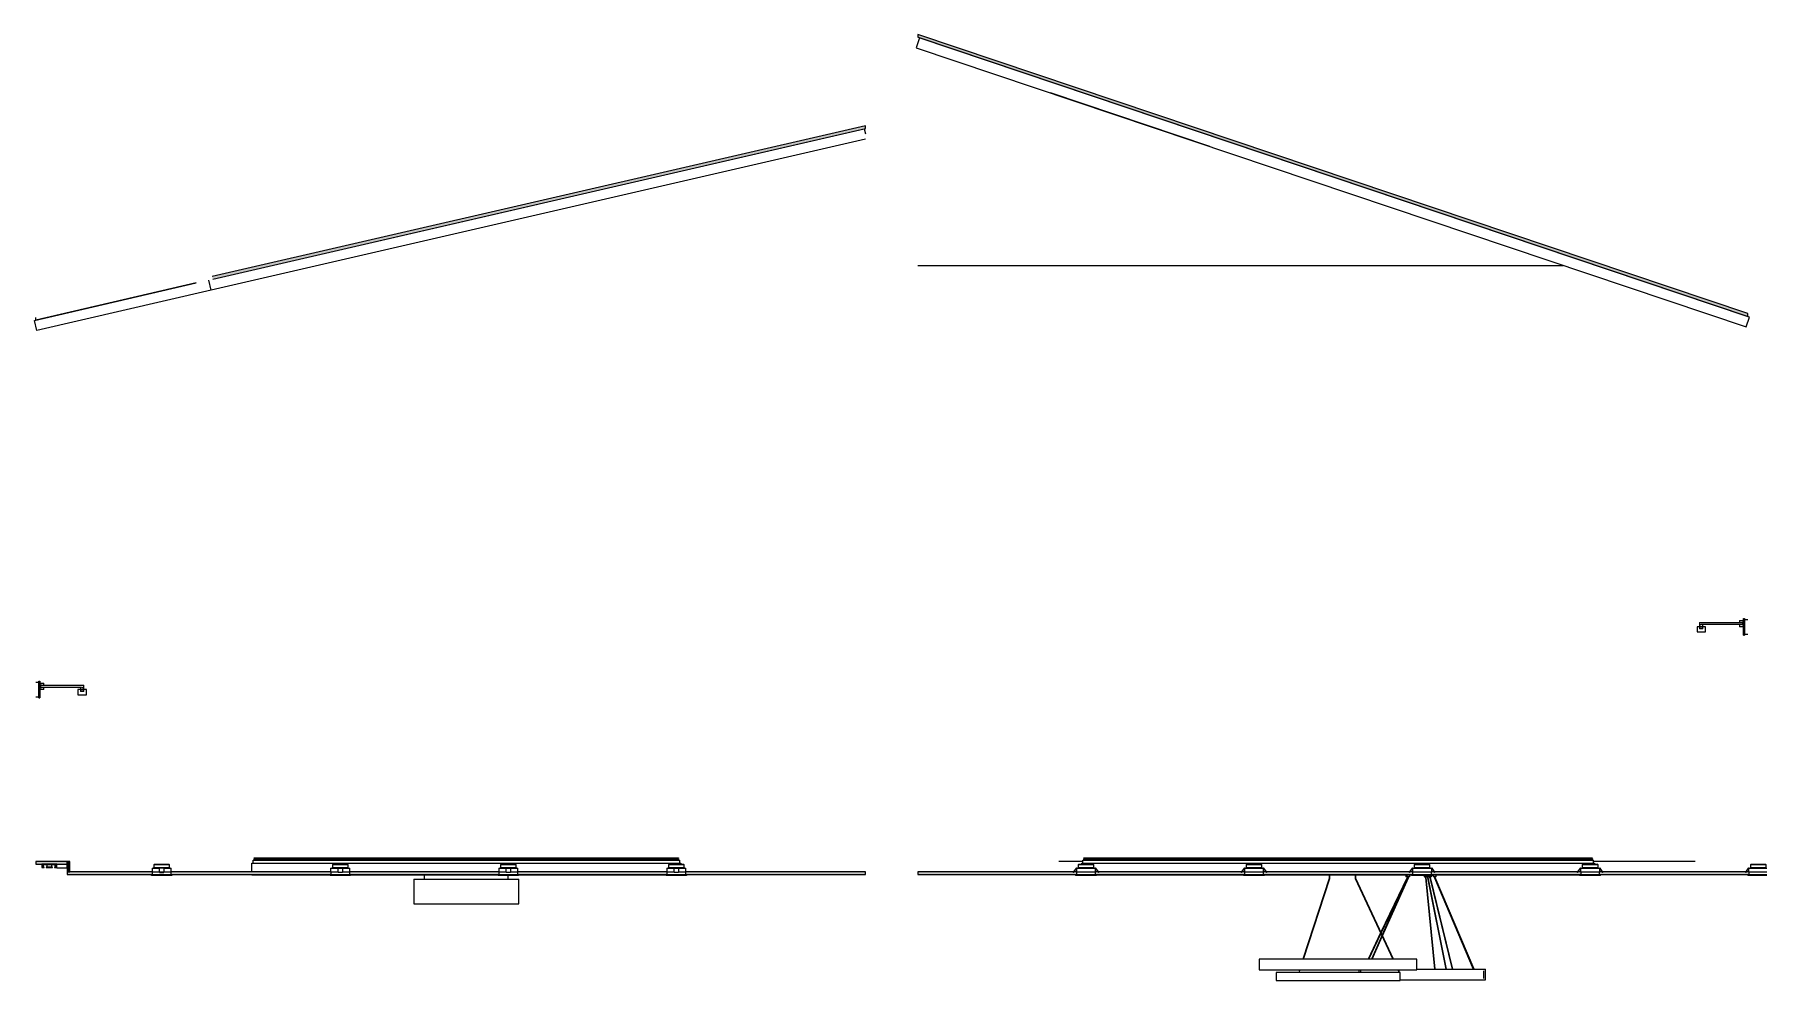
# Model space of a CAD drawing. Header units: centimetres. Extents: x -1760 to -339, y 9 to 672.
# Drawn here: x -1760 to -939, y 222 to 672 of the extents above; entities that cross this region are included whole.
import ezdxf

# ---------------------------------------------------------------- set-up
doc = ezdxf.new("R2010")
doc.units = ezdxf.units.CM
for name, color, linetype, lineweight in [('A-CLNG', 7, 'Continuous', 15), ('A-CLNG-PATT', 7, 'Continuous', 15), ('A-GENM', 7, 'Continuous', 9), ('A-GLAZ-CWMG', 7, 'Continuous', 9), ('A-WALL', 7, 'Continuous', 9), ('A-WALL-PATT', 7, 'Continuous', 9), ('E-LITE-EQPM', 7, 'Continuous', 9)]:
    doc.layers.add(name, color=color, linetype=linetype, lineweight=lineweight)

# ---------------------------------------------------------------- blocks, each defined once
blk = doc.blocks.new('Rectangular Mullion - TEC_LAMEL-1615011-1-1')
at = {"layer": 'A-GLAZ-CWMG', "color": 253, "lineweight": 5, "true_color": 0xaaaaaa}
for p, q in [((-1759.71, 535.87), (-1682.66, 553.66)), ((-1675.58, 550.16), (-1758.58, 531)), ((-1758.58, 531), (-1759.71, 535.87))]:
    blk.add_line(p, q, dxfattribs=at)
blk = doc.blocks.new('Rectangular Mullion - TEC_LAMEL-1648961-1-1')
at = {"layer": 'A-GLAZ-CWMG', "color": 253, "lineweight": 5, "true_color": 0xaaaaaa}
for p, q in [((-1674.86, 555.46), (-1364.71, 627.07)), ((-1364.71, 627.07), (-1364.14, 624.61)), ((-1364.14, 622.06), (-1675.58, 550.16)), ((-1675.58, 550.16), (-1676.71, 555.03))]:
    blk.add_line(p, q, dxfattribs=at)
blk = doc.blocks.new('Rectangular Mullion - TEC_LAMEL-1615315-1-1')
at = {"layer": 'A-GLAZ-CWMG', "color": 253, "lineweight": 5, "true_color": 0xaaaaaa}
for p, q in [((-1338.35, 670.38), (-1339.94, 665.64)), ((-1339.94, 665.64), (-944.94, 532.71)), ((-943.35, 537.45), (-1338.35, 670.38)), ((-944.94, 532.71), (-943.35, 537.45))]:
    blk.add_line(p, q, dxfattribs=at)
blk = doc.blocks.new('ClearAccent-RS060B-3D - 1xLED5-36-_830-1748872-1-1')
at = {"layer": 'E-LITE-EQPM', "lineweight": 5}
blk.add_line((-1263.72, 273.32), (-1263.64, 273.25), dxfattribs=at)
blk = doc.blocks.new('ClearAccent-RS060B-3D - 1xLED5-36-_830-V5-1-1')
at = {"layer": 'E-LITE-EQPM', "lineweight": 5}
blk.add_line((-1014.64, 273.25), (-1014.57, 273.32), dxfattribs=at)
blk = doc.blocks.new('ClearAccent-RS060B-3D - 1xLED5-36-_830-V6-1-1')
at = {"layer": 'E-LITE-EQPM', "lineweight": 5}
for p, q in [((-863.72, 273.32), (-863.64, 273.25)), ((-854.64, 273.25), (-854.57, 273.32))]:
    blk.add_line(p, q, dxfattribs=at)
blk = doc.blocks.new('ClearAccent-RS060B-3D - 1xLED5-36-_830-V7-1-1')
at = {"layer": 'E-LITE-EQPM', "lineweight": 5}
for p, q in [((-863.88, 275.11), (-865.26, 273.15)), ((-865.26, 273.15), (-865.09, 273.03)), ((-865.09, 273.03), (-863.72, 275)), ((-864.14, 272), (-864.14, 271.5)), ((-864.14, 272), (-854.14, 272)), ((-854.14, 271.5), (-864.14, 271.5)), ((-863.72, 275), (-863.88, 275.11)), ((-863.72, 275), (-863.72, 273.32)), ((-863.72, 275), (-854.57, 275)), ((-863.72, 273.32), (-863.64, 273.25)), ((-863.72, 273.32), (-854.57, 273.32)), ((-863.64, 273.25), (-863.64, 272)), ((-863.64, 273.25), (-854.64, 273.25)), ((-862.89, 275.24), (-863.14, 275)), ((-862.54, 277), (-862.89, 276.64)), ((-862.89, 276.64), (-862.89, 275.24)), ((-855.39, 276.64), (-862.89, 276.64)), ((-862.89, 275.24), (-855.39, 275.24)), ((-855.39, 275.24), (-862.89, 275.24)), ((-862.54, 277), (-855.75, 277)), ((-862.44, 275.24), (-862.44, 275)), ((-855.85, 275), (-855.85, 275.24)), ((-855.39, 276.64), (-855.75, 277)), ((-855.39, 275.24), (-855.39, 276.64)), ((-855.15, 275), (-855.39, 275.24)), ((-854.64, 273.25), (-854.57, 273.32)), ((-854.64, 272), (-854.64, 273.25)), ((-854.41, 275.11), (-854.57, 275)), ((-854.57, 275), (-853.2, 273.03)), ((-854.57, 273.32), (-854.57, 275)), ((-853.03, 273.15), (-854.41, 275.11)), ((-854.14, 271.5), (-854.14, 272)), ((-853.2, 273.03), (-853.03, 273.15))]:
    blk.add_line(p, q, dxfattribs=at)
blk = doc.blocks.new('ClearAccent-RS060B-3D - 1xLED5-36-_830-V8-1-1')
at = {"layer": 'E-LITE-EQPM', "lineweight": 5}
for p, q in [((-1183.88, 275.11), (-1185.26, 273.15)), ((-1185.26, 273.15), (-1185.09, 273.03)), ((-1185.09, 273.03), (-1183.72, 275)), ((-1184.14, 272), (-1184.14, 271.5)), ((-1184.14, 272), (-1174.14, 272)), ((-1174.14, 271.5), (-1184.14, 271.5)), ((-1183.72, 275), (-1183.88, 275.11)), ((-1183.72, 275), (-1183.72, 273.32)), ((-1183.72, 275), (-1174.57, 275)), ((-1183.72, 273.32), (-1183.64, 273.25)), ((-1183.72, 273.32), (-1174.57, 273.32)), ((-1183.64, 273.25), (-1183.64, 272)), ((-1183.64, 273.25), (-1176.89, 273.25)), ((-1182.89, 275.24), (-1183.14, 275)), ((-1182.54, 277), (-1182.89, 276.64)), ((-1182.89, 276.64), (-1182.89, 275.24)), ((-1175.39, 276.64), (-1182.89, 276.64)), ((-1182.89, 275.24), (-1175.39, 275.24)), ((-1175.39, 275.24), (-1182.89, 275.24)), ((-1182.54, 277), (-1175.75, 277)), ((-1182.44, 275.24), (-1182.44, 275)), ((-1176.83, 273.25), (-1174.64, 273.25)), ((-1175.85, 275), (-1175.85, 275.24)), ((-1175.39, 276.64), (-1175.75, 277)), ((-1175.39, 275.24), (-1175.39, 276.64)), ((-1175.15, 275), (-1175.39, 275.24)), ((-1174.64, 273.25), (-1174.57, 273.32)), ((-1174.64, 272), (-1174.64, 273.25)), ((-1174.41, 275.11), (-1174.57, 275)), ((-1174.57, 275), (-1173.2, 273.03)), ((-1174.57, 273.32), (-1174.57, 275)), ((-1173.03, 273.15), (-1174.41, 275.11)), ((-1174.14, 271.5), (-1174.14, 272)), ((-1173.2, 273.03), (-1173.03, 273.15))]:
    blk.add_line(p, q, dxfattribs=at)
blk = doc.blocks.new('ClearAccent-RS060B-3D - 1xLED5-36-_830-1748929-1-1')
at = {"layer": 'E-LITE-EQPM', "lineweight": 5}
for p, q in [((-1459.14, 272), (-1459.14, 271.5)), ((-1459.02, 272), (-1454.14, 272)), ((-1454.14, 271.5), (-1459.02, 271.5)), ((-1458.72, 275), (-1458.72, 273.32)), ((-1458.72, 275), (-1455.18, 275)), ((-1458.72, 273.32), (-1458.64, 273.25)), ((-1458.72, 273.32), (-1455.18, 273.32)), ((-1458.64, 273.25), (-1458.64, 272)), ((-1458.64, 273.25), (-1455.18, 273.25)), ((-1457.89, 275.24), (-1458.14, 275)), ((-1457.54, 277), (-1457.89, 276.64)), ((-1457.89, 276.64), (-1457.89, 275.24)), ((-1454.14, 276.64), (-1457.89, 276.64)), ((-1457.89, 275.24), (-1454.14, 275.24)), ((-1454.14, 275.24), (-1457.89, 275.24)), ((-1457.54, 277), (-1454.14, 277)), ((-1457.44, 275.24), (-1457.44, 275)), ((-1455.14, 273.15), (-1455.14, 275.11)), ((-1455.14, 275.11), (-1453.14, 275.11)), ((-1455.14, 273.03), (-1455.14, 273.15)), ((-1455.14, 273.15), (-1453.14, 273.15)), ((-1453.14, 273.03), (-1455.14, 273.03)), ((-1454.14, 277), (-1450.75, 277)), ((-1450.39, 276.64), (-1454.14, 276.64)), ((-1454.14, 275.24), (-1450.39, 275.24)), ((-1450.39, 275.24), (-1454.14, 275.24)), ((-1454.14, 272), (-1449.27, 272)), ((-1449.27, 271.5), (-1454.14, 271.5)), ((-1453.14, 275.11), (-1453.14, 273.15)), ((-1453.14, 273.15), (-1453.14, 273.03)), ((-1453.11, 275), (-1449.57, 275)), ((-1453.11, 273.32), (-1449.57, 273.32)), ((-1453.11, 273.25), (-1449.64, 273.25)), ((-1450.85, 275), (-1450.85, 275.24)), ((-1450.39, 276.64), (-1450.75, 277)), ((-1450.39, 275.24), (-1450.39, 276.64)), ((-1450.15, 275), (-1450.39, 275.24)), ((-1449.64, 273.25), (-1449.57, 273.32)), ((-1449.64, 272), (-1449.64, 273.25)), ((-1449.57, 273.32), (-1449.57, 275)), ((-1449.14, 271.5), (-1449.14, 272))]:
    blk.add_line(p, q, dxfattribs=at)
blk = doc.blocks.new('ClearAccent-RS060B-3D - 1xLED5-36-_830-V9-1-1')
at = {"layer": 'E-LITE-EQPM', "lineweight": 5}
for p, q in [((-1704.14, 272), (-1704.14, 271.5)), ((-1704.02, 271.5), (-1704.02, 271.5)), ((-1703.72, 273.32), (-1703.64, 273.25)), ((-1694.64, 273.25), (-1694.57, 273.32)), ((-1694.27, 271.5), (-1694.27, 271.5)), ((-1694.14, 271.5), (-1694.14, 272))]:
    blk.add_line(p, q, dxfattribs=at)
blk = doc.blocks.new('ClearAccent-RS060B-3D - 1xLED5-36-_830-V10-1-1')
at = {"layer": 'E-LITE-EQPM', "lineweight": 5}
for p, q in [((-1704.14, 272), (-1704.14, 271.5)), ((-1704.02, 272), (-1699.14, 272)), ((-1699.14, 271.5), (-1704.02, 271.5)), ((-1703.72, 275), (-1703.72, 273.32)), ((-1703.72, 275), (-1700.18, 275)), ((-1703.72, 273.32), (-1703.64, 273.25)), ((-1703.72, 273.32), (-1700.18, 273.32)), ((-1703.64, 273.25), (-1703.64, 272)), ((-1703.64, 273.25), (-1700.18, 273.25)), ((-1702.89, 275.24), (-1703.14, 275)), ((-1702.54, 277), (-1702.89, 276.64)), ((-1702.89, 276.64), (-1702.89, 275.24)), ((-1699.14, 276.64), (-1702.89, 276.64)), ((-1702.89, 275.24), (-1701.04, 275.24)), ((-1701.04, 275.24), (-1702.89, 275.24)), ((-1702.54, 277), (-1699.14, 277)), ((-1702.44, 275.24), (-1702.44, 275)), ((-1701.02, 275.24), (-1699.14, 275.24)), ((-1699.14, 275.24), (-1701.02, 275.24)), ((-1700.14, 273.15), (-1700.14, 275.11)), ((-1698.14, 275.11), (-1700.14, 275.11)), ((-1700.14, 273.03), (-1700.14, 273.15)), ((-1698.14, 273.15), (-1700.14, 273.15)), ((-1700.14, 273.03), (-1698.14, 273.03)), ((-1699.14, 277), (-1695.75, 277)), ((-1695.39, 276.64), (-1699.14, 276.64)), ((-1699.14, 275.24), (-1695.39, 275.24)), ((-1695.39, 275.24), (-1699.14, 275.24)), ((-1699.14, 272), (-1694.27, 272)), ((-1694.27, 271.5), (-1699.14, 271.5)), ((-1698.14, 275.11), (-1698.14, 273.15)), ((-1698.14, 273.15), (-1698.14, 273.03)), ((-1698.11, 275), (-1694.57, 275)), ((-1698.06, 273.32), (-1694.57, 273.32)), ((-1698.06, 273.25), (-1694.64, 273.25)), ((-1695.85, 275), (-1695.85, 275.24)), ((-1695.39, 276.64), (-1695.75, 277)), ((-1695.39, 275.24), (-1695.39, 276.64)), ((-1695.15, 275), (-1695.39, 275.24)), ((-1694.64, 273.25), (-1694.57, 273.32)), ((-1694.64, 272), (-1694.64, 273.25)), ((-1694.57, 273.32), (-1694.57, 275)), ((-1694.14, 271.5), (-1694.14, 272))]:
    blk.add_line(p, q, dxfattribs=at)
blk = doc.blocks.new('ClearAccent-RS060B-3D - 1xLED5-36-_830-V11-1-1')
at = {"layer": 'E-LITE-EQPM', "lineweight": 5}
for p, q in [((-1459.14, 271.83), (-1459.14, 271.5)), ((-1459.02, 271.5), (-1459.02, 271.5)), ((-1449.64, 273.25), (-1449.57, 273.32)), ((-1449.27, 271.5), (-1449.27, 271.5)), ((-1449.14, 271.5), (-1449.14, 272))]:
    blk.add_line(p, q, dxfattribs=at)
blk = doc.blocks.new('ClearAccent-RS060B-3D - 1xLED5-36-_830-V12-1-1')
at = {"layer": 'E-LITE-EQPM', "lineweight": 5}
for p, q in [((-1529.27, 271.5), (-1529.27, 271.5)), ((-1529.14, 271.5), (-1529.14, 271.83))]:
    blk.add_line(p, q, dxfattribs=at)
blk = doc.blocks.new('ClearAccent-RS060B-3D - 1xLED5-36-_830-V13-1-1')
at = {"layer": 'E-LITE-EQPM', "lineweight": 5}
for p, q in [((-1619.14, 271.83), (-1619.14, 271.5)), ((-1619.02, 271.5), (-1619.02, 271.5)), ((-1609.27, 271.5), (-1609.27, 271.5)), ((-1609.14, 271.5), (-1609.14, 271.83))]:
    blk.add_line(p, q, dxfattribs=at)
blk = doc.blocks.new('LED STRIP PHOTO_0010 - LED-1642415-1-1')
at = {"layer": 'E-LITE-EQPM', "lineweight": 5}
for p, q in [((-1749.14, 277), (-1744.14, 277)), ((-1749.14, 275), (-1749.14, 277)), ((-1744.14, 275), (-1749.14, 275)), ((-1744.14, 275), (-1744.14, 277))]:
    blk.add_line(p, q, dxfattribs=at)
blk = doc.blocks.new('LIGHT PROFILE1 - SM530C L1130 1 xLED15S_830 OC 2-1674046-1-1')
at = {"layer": 'E-LITE-EQPM', "lineweight": 5}
blk.add_line((-1200.15, 618.6), (-1275.97, 644.11), dxfattribs=at)
blk = doc.blocks.new('Nachttisch-Leuchte Gelenkarm - 470lm _ 3200K _ 220x420-1642099-1-1')
at = {"layer": 'E-LITE-EQPM', "color": 8, "lineweight": 5, "true_color": 0x7d7d7d}
for p, q in [((-946.14, 388.4), (-946.21, 388.4)), ((-946.21, 387.9), (-946.21, 387.9)), ((-946.21, 387.9), (-946.21, 387.9)), ((-946.21, 387.4), (-946.14, 387.4))]:
    blk.add_line(p, q, dxfattribs=at)
blk = doc.blocks.new('Nachttisch-Leuchte Gelenkarm - 470lm _ 3200K _ 220x420-1674104-1-1')
at = {"layer": 'E-LITE-EQPM', "lineweight": 5}
for p, q in [((-946.14, 386), (-946.14, 394)), ((-946.14, 394), (-945.64, 394)), ((-945.64, 394), (-945.64, 386)), ((-967.07, 390), (-968.27, 390)), ((-968.27, 390), (-968.27, 387.5)), ((-968.27, 387.5), (-964.27, 387.5)), ((-967.07, 392), (-967.07, 391)), ((-967.07, 392), (-965.73, 392)), ((-967.07, 391), (-967.07, 390)), ((-967.05, 391), (-967.07, 391)), ((-966.27, 390), (-967.07, 390)), ((-967.07, 390), (-967.07, 389)), ((-967.07, 390), (-965.47, 390)), ((-965.47, 389), (-967.07, 389)), ((-966.98, 391), (-967.04, 391)), ((-966.83, 391), (-966.77, 391)), ((-966.7, 391), (-966.77, 391)), ((-966.67, 391), (-966.52, 391)), ((-966.47, 391), (-966.31, 391)), ((-966.1, 391), (-966.27, 391)), ((-965.47, 390), (-966.27, 390)), ((-965.91, 391), (-966.06, 391)), ((-965.87, 391), (-965.8, 391)), ((-965.73, 391), (-965.8, 391)), ((-965.73, 392), (-946.96, 392)), ((-946.96, 391), (-965.7, 391)), ((-965.47, 390), (-965.47, 391)), ((-964.27, 390), (-965.47, 390)), ((-965.47, 389), (-965.47, 390)), ((-964.27, 387.5), (-964.27, 390)), ((-948.07, 393), (-948.07, 392)), ((-948.07, 393), (-947.27, 393)), ((-948.07, 391), (-948.07, 390)), ((-947.27, 390), (-948.07, 390)), ((-947.27, 393), (-946.27, 393)), ((-946.27, 390), (-947.27, 390)), ((-946.27, 392), (-946.96, 392)), ((-946.96, 391), (-946.27, 391)), ((-946.47, 391), (-946.47, 392)), ((-946.27, 393), (-946.27, 392)), ((-946.27, 391), (-946.27, 390)), ((-946.14, 388.4), (-946.21, 388.4)), ((-946.21, 387.9), (-946.21, 387.9)), ((-946.21, 387.9), (-946.21, 387.9)), ((-946.21, 387.4), (-946.14, 387.4)), ((-946.14, 386), (-945.64, 386)), ((-945.64, 393.5), (-944.14, 393.5)), ((-945.64, 386.5), (-944.14, 386.5))]:
    blk.add_line(p, q, dxfattribs=at)
blk = doc.blocks.new('Nachttisch-Leuchte Gelenkarm - 470lm _ 3200K _ 220x420-V14-1-1')
at = {"layer": 'E-LITE-EQPM', "lineweight": 5}
for p, q in [((-1757.08, 358.54), (-1757.14, 358.54)), ((-1757.14, 357.54), (-1757.08, 357.54)), ((-1757.08, 358.04), (-1757.08, 358.04)), ((-1757.08, 358.04), (-1757.08, 358.04))]:
    blk.add_line(p, q, dxfattribs=at)
blk = doc.blocks.new('Nachttisch-Leuchte Gelenkarm - 470lm _ 3200K _ 220x420-V15-1-1')
at = {"layer": 'E-LITE-EQPM', "lineweight": 5}
for p, q in [((-1759.14, 363.64), (-1757.64, 363.64)), ((-1757.64, 356.14), (-1757.64, 364.14)), ((-1757.64, 364.14), (-1757.14, 364.14)), ((-1757.14, 364.14), (-1757.14, 356.14)), ((-1757.02, 363.14), (-1756.02, 363.14)), ((-1757.02, 362.14), (-1757.02, 363.14)), ((-1756.33, 362.14), (-1757.02, 362.14)), ((-1757.02, 361.14), (-1756.33, 361.14)), ((-1757.02, 360.14), (-1757.02, 361.14)), ((-1756.82, 362.14), (-1756.82, 361.14)), ((-1756.33, 362.14), (-1737.55, 362.14)), ((-1737.59, 361.14), (-1756.33, 361.14)), ((-1756.02, 363.14), (-1755.22, 363.14)), ((-1755.22, 362.14), (-1755.22, 363.14)), ((-1755.22, 360.14), (-1755.22, 361.14)), ((-1737.82, 361.14), (-1737.82, 360.14)), ((-1737.55, 362.14), (-1736.22, 362.14)), ((-1737.49, 361.14), (-1737.55, 361.14)), ((-1737.49, 361.14), (-1737.42, 361.14)), ((-1737.23, 361.14), (-1737.38, 361.14)), ((-1737.02, 361.14), (-1737.18, 361.14)), ((-1736.98, 361.14), (-1736.81, 361.14)), ((-1736.77, 361.14), (-1736.62, 361.14)), ((-1736.52, 361.14), (-1736.58, 361.14)), ((-1736.52, 361.14), (-1736.45, 361.14)), ((-1736.42, 361.14), (-1736.33, 361.14)), ((-1736.3, 361.14), (-1736.25, 361.14)), ((-1736.22, 361.14), (-1736.24, 361.14)), ((-1736.23, 361.14), (-1736.22, 361.14)), ((-1736.22, 361.14), (-1736.22, 362.14)), ((-1736.22, 360.14), (-1736.22, 361.14)), ((-1759.14, 356.64), (-1757.64, 356.64)), ((-1757.64, 356.14), (-1757.14, 356.14)), ((-1757.08, 358.54), (-1757.14, 358.54)), ((-1757.14, 357.54), (-1757.08, 357.54)), ((-1757.08, 358.04), (-1757.08, 358.04)), ((-1757.08, 358.04), (-1757.08, 358.04)), ((-1756.02, 360.14), (-1757.02, 360.14)), ((-1755.22, 360.14), (-1756.02, 360.14)), ((-1739.02, 360.14), (-1739.02, 357.64)), ((-1737.82, 360.14), (-1739.02, 360.14)), ((-1739.02, 357.64), (-1735.02, 357.64)), ((-1737.02, 360.14), (-1737.82, 360.14)), ((-1737.82, 360.14), (-1737.82, 359.14)), ((-1737.82, 360.14), (-1736.22, 360.14)), ((-1736.22, 359.14), (-1737.82, 359.14)), ((-1736.22, 360.14), (-1737.02, 360.14)), ((-1735.02, 360.14), (-1736.22, 360.14)), ((-1736.22, 359.14), (-1736.22, 360.14)), ((-1735.02, 357.64), (-1735.02, 360.14))]:
    blk.add_line(p, q, dxfattribs=at)
blk = doc.blocks.new('TRACK LIGHT MAYTONI SYS - 200x276-1638274-1-1')
at = {"layer": 'A-GENM', "lineweight": 5}
for p, q in [((-1655.19, 279.56), (-1453.09, 279.56)), ((-1655.19, 278.88), (-1655.19, 279.56)), ((-1655.1, 279.92), (-1453.18, 279.92)), ((-1655.1, 279.79), (-1655.1, 279.92)), ((-1655.1, 279.79), (-1453.18, 279.79)), ((-1654.73, 279.56), (-1654.73, 279.79)), ((-1453.56, 279.79), (-1453.56, 279.56)), ((-1453.18, 279.92), (-1453.18, 279.79)), ((-1453.09, 279.56), (-1453.09, 278.88)), ((-1658.64, 273.44), (-1618.72, 273.44)), ((-1658.64, 273.25), (-1658.64, 273.44)), ((-1656.2, 277.38), (-1452.09, 277.38)), ((-1656.2, 273.44), (-1656.2, 277.38)), ((-1656.2, 271.83), (-1656.2, 272)), ((-1656.2, 271.83), (-1619.02, 271.83)), ((-1655.6, 278.88), (-1452.69, 278.88)), ((-1655.6, 277.38), (-1655.6, 278.88)), ((-1609.57, 273.44), (-1538.72, 273.44)), ((-1609.27, 271.83), (-1539.02, 271.83)), ((-1529.57, 273.44), (-1458.72, 273.44)), ((-1529.27, 271.83), (-1459.02, 271.83)), ((-1452.69, 278.88), (-1452.69, 277.38)), ((-1452.09, 277.38), (-1452.09, 277)), ((-1449.64, 273.32), (-1449.64, 273.25))]:
    blk.add_line(p, q, dxfattribs=at)
blk = doc.blocks.new('CURTAIN RAIL - CURTAIN RAIL-1696591-1-1')
at = {"layer": 'A-GENM', "lineweight": 5}
for p, q in [((-1749.14, 277), (-1756.14, 277)), ((-1756.14, 277), (-1756.14, 275.3)), ((-1756.14, 275.3), (-1755.04, 275.3)), ((-1755.94, 276.8), (-1755.54, 276.8)), ((-1755.94, 275.5), (-1755.94, 276.8)), ((-1755.54, 275.5), (-1755.94, 275.5)), ((-1755.54, 276.8), (-1755.54, 275.5)), ((-1755.34, 275.5), (-1755.34, 276.8)), ((-1755.34, 276.8), (-1753.84, 276.8)), ((-1755.04, 275.5), (-1755.34, 275.5)), ((-1755.04, 275.3), (-1755.04, 275.5)), ((-1753.84, 275.5), (-1754.14, 275.5)), ((-1754.14, 275.5), (-1754.14, 275.3)), ((-1754.14, 275.3), (-1751.14, 275.3)), ((-1753.84, 276.8), (-1753.84, 275.5)), ((-1753.64, 275.5), (-1753.64, 276.8)), ((-1753.64, 276.8), (-1751.64, 276.8)), ((-1751.64, 275.5), (-1753.64, 275.5)), ((-1751.64, 276.8), (-1751.64, 275.5)), ((-1751.44, 275.5), (-1751.44, 276.8)), ((-1751.44, 276.8), (-1749.94, 276.8)), ((-1751.14, 275.5), (-1751.44, 275.5)), ((-1751.14, 275.3), (-1751.14, 275.5)), ((-1749.94, 275.5), (-1750.24, 275.5)), ((-1750.24, 275.5), (-1750.24, 275.3)), ((-1750.24, 275.3), (-1749.14, 275.3)), ((-1749.94, 276.8), (-1749.94, 275.5)), ((-1749.74, 276.8), (-1749.34, 276.8)), ((-1749.74, 275.5), (-1749.74, 276.8)), ((-1749.34, 275.5), (-1749.74, 275.5)), ((-1749.34, 276.8), (-1749.34, 275.5))]:
    blk.add_line(p, q, dxfattribs=at)
blk = doc.blocks.new('Deckenleuchte rund mit Ring Aufbau - 50-1639389-1-1')
at = {"layer": 'E-LITE-EQPM', "lineweight": 5}
for p, q in [((-1574.14, 271.83), (-1574.14, 269.81)), ((-1534.14, 269.81), (-1534.14, 271.5)), ((-1579.14, 269.81), (-1579.14, 258.03)), ((-1579.14, 269.81), (-1529.14, 269.81)), ((-1529.14, 258.03), (-1529.14, 269.81)), ((-1579.14, 258.03), (-1529.14, 258.03))]:
    blk.add_line(p, q, dxfattribs=at)
blk = doc.blocks.new('ВИСЯЩА ЛАМПА ДВОЕН КРЪГ - ВИСЯЩА ЛАМПА ДВОЕН КРЪГ-1620252-1-1')
at = {"layer": 'E-LITE-EQPM', "lineweight": 5}
for p, q in [((-1143.43, 271.73), (-1143.43, 270.2)), ((-1143.11, 270.15), (-1143.11, 271.73)), ((-1131.07, 271.73), (-1131.07, 270.14)), ((-1130.76, 270.21), (-1130.76, 271.73)), ((-1110.42, 226.07), (-1110.42, 225.4)), ((-1110.1, 225.4), (-1110.1, 226.15))]:
    blk.add_line(p, q, dxfattribs=at)
for start_param, end_param in [(0, 0.079309), (3.141593, 3.220902)]:
    blk.add_ellipse((-1157.58, 226.11), major_axis=(-0.151, 0.049), ratio=0.471676, start_param=start_param, end_param=end_param, dxfattribs=at)
for points in [[(-1143.43, 270.2), (-1143.43, 270.2), (-1143.42, 270.19), (-1143.41, 270.18), (-1143.38, 270.16), (-1143.35, 270.15), (-1143.31, 270.14), (-1143.27, 270.14), (-1143.23, 270.13), (-1143.2, 270.13), (-1143.19, 270.13)], [(-1143.11, 270.15), (-1143.11, 270.15), (-1143.11, 270.14), (-1143.13, 270.14), (-1143.16, 270.13), (-1143.18, 270.13), (-1143.19, 270.13)]]:
    blk.add_open_spline(points, degree=3, dxfattribs=at)
blk = doc.blocks.new('ВИСЯЩА ЛАМПА ДВОЕН КРЪГ - ВИСЯЩА ЛАМПА ДВОЕН КРЪГ-V16-1-1')
at = {"layer": 'E-LITE-EQPM', "lineweight": 5}
for p, q in [((-1151.86, 271.83), (-1151.86, 271.73)), ((-1126.43, 271.73), (-1151.86, 271.73)), ((-1143.43, 271.73), (-1143.43, 270.2)), ((-1143.11, 270.15), (-1143.11, 271.73)), ((-1143.11, 270.15), (-1143.11, 271.73)), ((-1131.07, 271.73), (-1131.07, 270.14)), ((-1130.76, 270.21), (-1130.76, 271.73)), ((-1126.43, 271.73), (-1126.43, 271.83)), ((-1143.43, 270.2), (-1155.92, 231.73)), ((-1155.59, 231.73), (-1143.11, 270.15)), ((-1131.07, 270.14), (-1113.07, 231.73)), ((-1112.72, 231.73), (-1130.76, 270.21)), ((-1176.64, 231.73), (-1176.64, 226.67)), ((-1101.64, 231.73), (-1176.64, 231.73)), ((-1101.64, 226.67), (-1101.64, 231.73)), ((-1176.64, 226.67), (-1101.64, 226.67)), ((-1168.69, 225.4), (-1168.69, 221.57)), ((-1109.6, 225.4), (-1168.69, 225.4)), ((-1168.64, 221.92), (-1168.64, 221.57)), ((-1157.56, 226.67), (-1157.73, 226.16)), ((-1157.43, 226.06), (-1157.23, 226.67)), ((-1110.7, 226.67), (-1110.42, 226.07)), ((-1110.42, 226.07), (-1110.42, 225.4)), ((-1110.1, 226.15), (-1110.34, 226.66)), ((-1110.1, 225.4), (-1110.1, 226.15)), ((-1109.64, 221.57), (-1109.64, 221.92)), ((-1109.6, 221.57), (-1109.6, 225.4)), ((-1168.69, 221.57), (-1109.6, 221.57))]:
    blk.add_line(p, q, dxfattribs=at)
for start_param, end_param in [(5.315297, 8.456889), (0.079309, 1.126506), (2.173704, 5.315297), (2.435503, 3.220902)]:
    blk.add_ellipse((-1157.58, 226.11), major_axis=(-0.151, 0.049), ratio=0.471676, start_param=start_param, end_param=end_param, dxfattribs=at)
for points, knots in [([(-1143.35, 270.22), (-1143.37, 270.22), (-1143.4, 270.22), (-1143.42, 270.21), (-1143.43, 270.2), (-1143.43, 270.2)], [0, 0, 0, 0, 0.1666667, 0.25, 0.3333333, 0.3333333, 0.3333333, 0.3333333]), ([(-1130.91, 270.18), (-1130.93, 270.17), (-1130.96, 270.17), (-1130.99, 270.16), (-1131.03, 270.15), (-1131.06, 270.14), (-1131.07, 270.14), (-1131.07, 270.14)], [0, 0, 0, 0, 0.0833333, 0.1666667, 0.25, 0.3333333, 0.5, 0.5, 0.5, 0.5]), ([(-1130.76, 270.21), (-1130.76, 270.21), (-1130.77, 270.21), (-1130.82, 270.2), (-1130.87, 270.19), (-1130.9, 270.18), (-1130.91, 270.18)], [0.5, 0.5, 0.5, 0.5, 0.6666667, 0.8333333, 0.9166667, 1, 1, 1, 1]), ([(-1110.26, 226.11), (-1110.28, 226.11), (-1110.31, 226.1), (-1110.34, 226.09), (-1110.38, 226.08), (-1110.41, 226.08), (-1110.42, 226.07), (-1110.42, 226.07)], [0, 0, 0, 0, 0.0833333, 0.1666667, 0.25, 0.3333333, 0.5, 0.5, 0.5, 0.5]), ([(-1110.1, 226.15), (-1110.1, 226.15), (-1110.12, 226.14), (-1110.17, 226.13), (-1110.22, 226.12), (-1110.25, 226.11), (-1110.26, 226.11)], [0.5, 0.5, 0.5, 0.5, 0.6666667, 0.8333333, 0.9166667, 1, 1, 1, 1])]:
    blk.add_open_spline(points, degree=3, knots=knots, dxfattribs=at)
for points in [[(-1143.11, 270.15), (-1143.11, 270.16), (-1143.11, 270.16), (-1143.13, 270.18), (-1143.16, 270.19), (-1143.19, 270.2), (-1143.23, 270.21), (-1143.27, 270.22), (-1143.31, 270.22), (-1143.34, 270.22), (-1143.35, 270.22)], [(-1143.11, 270.15), (-1143.11, 270.15), (-1143.11, 270.15), (-1143.12, 270.14)]]:
    blk.add_open_spline(points, degree=3, dxfattribs=at)
blk = doc.blocks.new('ВИСЯЩ КРЪГ ЕДИНИЧЕН - ВИСЯЩ КРЪГ ЕДИНИЧЕН-1618492-1-1')
at = {"layer": 'E-LITE-EQPM', "lineweight": 5}
for p, q in [((-1106.46, 271.83), (-1106.46, 270.91)), ((-1105.03, 270.91), (-1106.46, 270.91)), ((-1105.97, 270.91), (-1105.97, 270.58)), ((-1105.65, 270.52), (-1105.65, 270.91)), ((-1105.03, 270.91), (-1105.03, 271.83)), ((-1098.12, 271.5), (-1098.12, 270.91)), ((-1096.69, 270.91), (-1098.12, 270.91)), ((-1097.59, 270.91), (-1097.59, 270.54)), ((-1097.28, 270.56), (-1097.28, 270.91)), ((-1096.69, 270.91), (-1096.69, 271.5)), ((-1093.8, 271.83), (-1093.8, 270.91)), ((-1092.37, 270.91), (-1093.8, 270.91)), ((-1093.17, 270.91), (-1093.17, 270.52)), ((-1092.85, 270.58), (-1092.85, 270.91)), ((-1092.37, 270.91), (-1092.37, 271.83)), ((-1105.97, 270.58), (-1118.14, 243.27)), ((-1117.96, 242.89), (-1105.65, 270.52)), ((-1097.59, 270.54), (-1093.17, 226.93)), ((-1092.85, 226.93), (-1097.28, 270.56)), ((-1093.17, 270.52), (-1074.76, 226.93)), ((-1074.42, 226.93), (-1092.85, 270.58)), ((-1118.3, 242.91), (-1123.28, 231.73)), ((-1122.93, 231.73), (-1118.12, 242.53)), ((-1129.25, 226.67), (-1129.25, 225.4)), ((-1128.52, 226.26), (-1128.52, 225.4)), ((-1109.63, 221.85), (-1069.04, 221.85)), ((-1101.66, 226.93), (-1069.04, 226.93)), ((-1069.77, 222.52), (-1069.77, 226.26)), ((-1069.04, 221.85), (-1069.04, 226.93))]:
    blk.add_line(p, q, dxfattribs=at)
for points in [[(-1105.96, 270.59), (-1105.97, 270.59), (-1105.97, 270.58), (-1105.97, 270.58)], [(-1105.65, 270.51), (-1105.65, 270.52), (-1105.65, 270.52), (-1105.66, 270.52), (-1105.68, 270.53), (-1105.71, 270.54), (-1105.75, 270.55), (-1105.79, 270.56), (-1105.83, 270.57), (-1105.87, 270.58), (-1105.91, 270.58), (-1105.94, 270.59), (-1105.95, 270.59), (-1105.96, 270.59)], [(-1097.59, 270.54), (-1097.59, 270.54), (-1097.59, 270.55), (-1097.59, 270.55)], [(-1097.28, 270.56), (-1097.28, 270.56), (-1097.28, 270.55), (-1097.29, 270.54), (-1097.32, 270.53), (-1097.35, 270.52), (-1097.39, 270.52), (-1097.43, 270.51), (-1097.45, 270.51), (-1097.47, 270.51)], [(-1093.17, 270.52), (-1093.17, 270.52), (-1093.17, 270.51), (-1093.16, 270.51), (-1093.15, 270.51)], [(-1092.85, 270.58), (-1092.85, 270.58), (-1092.86, 270.59), (-1092.87, 270.59), (-1092.88, 270.59)], [(-1092.86, 270.59), (-1092.86, 270.59), (-1092.87, 270.59), (-1092.88, 270.59)]]:
    blk.add_open_spline(points, degree=3, dxfattribs=at)
for points, knots in [([(-1097.47, 270.51), (-1097.5, 270.51), (-1097.53, 270.52), (-1097.57, 270.52), (-1097.59, 270.53), (-1097.59, 270.54), (-1097.59, 270.54)], [0, 0, 0, 0, 0.1666667, 0.25, 0.3333333, 0.4166667, 0.4166667, 0.4166667, 0.4166667]), ([(-1092.88, 270.59), (-1092.89, 270.59), (-1092.92, 270.58), (-1092.97, 270.58), (-1093.01, 270.57), (-1093.05, 270.56), (-1093.09, 270.55), (-1093.13, 270.54), (-1093.15, 270.53), (-1093.16, 270.53), (-1093.17, 270.52)], [0, 0, 0, 0, 0.1666667, 0.25, 0.3333333, 0.4166667, 0.5, 0.5833333, 0.6666667, 0.75, 0.75, 0.75, 0.75])]:
    blk.add_open_spline(points, degree=3, knots=knots, dxfattribs=at)
blk = doc.blocks.new('ВИСЯЩ КРЪГ ЕДИНИЧЕН - ВИСЯЩ КРЪГ ЕДИНИЧЕН-V17-1-1')
at = {"layer": 'E-LITE-EQPM', "lineweight": 5}
for p, q in [((-1106.85, 271.83), (-1106.85, 270.91)), ((-1106.49, 270.91), (-1106.85, 270.91)), ((-1106.3, 270.91), (-1106.3, 270.59)), ((-1105.99, 270.55), (-1105.99, 270.91)), ((-1096.51, 270.91), (-1096.69, 270.91)), ((-1096.57, 270.91), (-1096.57, 270.53)), ((-1095.8, 270.91), (-1096.51, 270.91)), ((-1096.25, 270.56), (-1096.25, 270.91)), ((-1095.8, 270.91), (-1095.8, 271.5)), ((-1095.4, 270.91), (-1095.76, 270.91)), ((-1095.51, 270.91), (-1095.51, 270.53)), ((-1094.69, 270.91), (-1095.4, 270.91)), ((-1095.2, 270.57), (-1095.2, 270.91)), ((-1094.69, 270.91), (-1094.69, 271.5)), ((-1106.3, 270.59), (-1118.74, 244.52)), ((-1118.56, 244.15), (-1106.2, 270.06)), ((-1096.57, 270.53), (-1087.92, 226.93)), ((-1087.6, 226.93), (-1096.25, 270.57)), ((-1095.51, 270.53), (-1084.88, 226.93)), ((-1084.56, 226.93), (-1095.2, 270.57)), ((-1118.89, 244.2), (-1124.84, 231.73)), ((-1124.49, 231.73), (-1118.72, 243.83))]:
    blk.add_line(p, q, dxfattribs=at)
for points in [[(-1106.3, 270.59), (-1106.3, 270.59), (-1106.3, 270.59), (-1106.3, 270.59)], [(-1106, 270.51), (-1106.01, 270.52), (-1106.03, 270.52), (-1106.06, 270.52), (-1106.09, 270.53), (-1106.14, 270.54), (-1106.18, 270.55), (-1106.22, 270.56), (-1106.25, 270.57), (-1106.28, 270.58), (-1106.29, 270.58), (-1106.3, 270.58)], [(-1095.51, 270.53), (-1095.51, 270.53), (-1095.51, 270.54), (-1095.49, 270.55), (-1095.47, 270.56), (-1095.44, 270.57), (-1095.4, 270.58), (-1095.36, 270.58), (-1095.31, 270.59), (-1095.29, 270.59), (-1095.28, 270.59)], [(-1095.2, 270.57), (-1095.2, 270.57), (-1095.2, 270.56), (-1095.22, 270.55), (-1095.24, 270.54), (-1095.28, 270.53), (-1095.31, 270.52), (-1095.36, 270.52), (-1095.4, 270.51), (-1095.42, 270.51), (-1095.44, 270.51)], [(-1095.2, 270.56), (-1095.21, 270.56), (-1095.22, 270.55), (-1095.24, 270.54), (-1095.28, 270.53), (-1095.31, 270.52), (-1095.36, 270.52), (-1095.4, 270.51), (-1095.42, 270.51), (-1095.44, 270.51)]]:
    blk.add_open_spline(points, degree=3, dxfattribs=at)
for points, knots in [([(-1096.35, 270.59), (-1096.37, 270.59), (-1096.41, 270.58), (-1096.47, 270.58), (-1096.5, 270.57), (-1096.53, 270.56), (-1096.56, 270.55), (-1096.57, 270.54), (-1096.57, 270.53), (-1096.57, 270.53)], [0, 0, 0, 0, 0.1666667, 0.25, 0.3333333, 0.4166667, 0.5, 0.5833333, 0.6666667, 0.6666667, 0.6666667, 0.6666667]), ([(-1096.25, 270.56), (-1096.25, 270.57), (-1096.25, 270.57), (-1096.26, 270.58), (-1096.28, 270.58), (-1096.31, 270.59), (-1096.33, 270.59), (-1096.35, 270.59)], [0.6333333, 0.6333333, 0.6333333, 0.6333333, 0.6666667, 0.75, 0.8333333, 0.9166667, 1, 1, 1, 1]), ([(-1095.44, 270.51), (-1095.46, 270.51), (-1095.49, 270.52), (-1095.51, 270.52), (-1095.51, 270.52)], [0, 0, 0, 0, 0.1666667, 0.25, 0.25, 0.25, 0.25])]:
    blk.add_open_spline(points, degree=3, knots=knots, dxfattribs=at)

msp = doc.modelspace()

# ---------------------------------------------------------------- hatches: boundary and pattern name
at = {"layer": 'A-CLNG-PATT', "true_color": 0xffff80}
for points in [[(-944.14, 537.73), (-944.14, 539.05), (-1339.14, 671.97), (-1339.14, 670.65), (-953.87, 541)], [(-1674.86, 555.46), (-1364.14, 627.2), (-1364.14, 628.49), (-1675.14, 556.68)], [(-1749.14, 277), (-1744.14, 277), (-1744.14, 278.25), (-1759.14, 278.25), (-1759.14, 277), (-1751.89, 277)]]:
    msp.add_hatch(color=51, dxfattribs=at).paths.add_polyline_path(points)
h = msp.add_hatch(color=51, dxfattribs=at)
h.paths.add_polyline_path([(-1548.47, 272), (-1538.64, 272), (-1538.64, 273.25), (-1609.64, 273.25), (-1609.64, 272), (-1552.38, 272)])
h.paths.add_polyline_path([(-1364.14, 272), (-1364.14, 273.25), (-1449.64, 273.25), (-1449.64, 272), (-1392, 272)])
h.paths.add_polyline_path([(-1736.24, 272), (-1703.64, 272), (-1703.64, 273.25), (-1744.14, 273.25), (-1744.14, 272)])
h.paths.add_polyline_path([(-1694.64, 272), (-1618.64, 272), (-1618.64, 273.25), (-1694.64, 273.25)])
h.paths.add_polyline_path([(-1459.02, 272), (-1458.64, 272), (-1458.64, 273.25), (-1529.64, 273.25), (-1529.64, 272), (-1462.41, 272)])
h = msp.add_hatch(color=51, dxfattribs=at)
h.paths.add_polyline_path([(-1063.4, 272), (-1023.64, 272), (-1023.64, 273.25), (-1024.94, 273.25), (-1025.09, 273.03), (-1025.26, 273.15), (-1025.26, 273.25), (-1093.1, 273.25), (-1093.03, 273.15), (-1093.2, 273.03), (-1093.35, 273.25), (-1094.64, 273.25), (-1094.64, 272), (-1079.05, 272)])
h.paths.add_polyline_path([(-709.14, 272), (-709.14, 273.25), (-853.1, 273.25), (-853.03, 273.15), (-853.2, 273.03), (-853.35, 273.25), (-854.64, 273.25), (-854.64, 272), (-734.81, 272)])
h.paths.add_polyline_path([(-1337.23, 272), (-1263.64, 272), (-1263.64, 273.25), (-1264.94, 273.25), (-1265.09, 273.03), (-1265.26, 273.15), (-1265.26, 273.25), (-1339.14, 273.25), (-1339.14, 272)])
h.paths.add_polyline_path([(-1254.64, 272), (-1183.64, 272), (-1183.64, 273.25), (-1184.94, 273.25), (-1185.09, 273.03), (-1185.26, 273.15), (-1185.26, 273.25), (-1253.1, 273.25), (-1253.03, 273.15), (-1253.2, 273.03), (-1253.35, 273.25), (-1254.64, 273.25), (-1254.64, 272.02)])
h.paths.add_polyline_path([(-863.65, 272), (-863.64, 272), (-863.65, 273.25), (-864.94, 273.25), (-865.09, 273.03), (-865.26, 273.15), (-865.26, 273.25), (-933.1, 273.25), (-933.03, 273.15), (-933.2, 273.03), (-933.35, 273.25), (-934.64, 273.25), (-934.64, 272), (-863.8, 272)])
h.paths.add_polyline_path([(-1174.64, 272), (-1103.64, 272), (-1103.64, 273.25), (-1104.94, 273.25), (-1105.09, 273.03), (-1105.26, 273.15), (-1105.26, 273.25), (-1173.1, 273.25), (-1173.03, 273.15), (-1173.2, 273.03), (-1173.35, 273.25), (-1174.64, 273.25), (-1174.64, 272.02)])
h.paths.add_polyline_path([(-943.65, 272), (-943.64, 272), (-943.65, 273.25), (-944.94, 273.25), (-945.09, 273.03), (-945.26, 273.15), (-945.26, 273.25), (-1013.1, 273.25), (-1013.03, 273.15), (-1013.2, 273.03), (-1013.35, 273.25), (-1014.64, 273.25), (-1014.64, 272), (-943.8, 272)])
at = {"layer": 'A-WALL-PATT', "true_color": 0xffff80}
msp.add_hatch(color=51, dxfattribs=at).paths.add_polyline_path([(-1742.89, 273.25), (-1742.89, 278.25), (-1744.14, 278.25), (-1744.14, 273.25)])

# ---------------------------------------------------------------- linework, layer by layer
at = {"layer": 'A-CLNG', "lineweight": 5}
for p, q in [((-944.14, 539.05), (-1339.14, 671.97)), ((-1339.14, 671.97), (-1339.14, 670.65)), ((-1339.14, 670.65), (-944.14, 537.73)), ((-1364.14, 628.49), (-1675.14, 556.68)), ((-1674.86, 555.46), (-1364.14, 627.2)), ((-1364.14, 627.2), (-1364.14, 628.49)), ((-1682.66, 553.66), (-1759.14, 536)), ((-1759.14, 536), (-1759.14, 537.28)), ((-944.14, 537.73), (-944.14, 539.05)), ((-1744.14, 278.25), (-1759.14, 278.25)), ((-1759.14, 278.25), (-1759.14, 277)), ((-1759.14, 277), (-1749.14, 277)), ((-1744.14, 277), (-1744.14, 278.25)), ((-1703.64, 273.25), (-1744.14, 273.25)), ((-1744.14, 273.25), (-1744.14, 272)), ((-1744.14, 272), (-1704.02, 272)), ((-1618.64, 273.25), (-1694.64, 273.25)), ((-1694.27, 272), (-1619.02, 272)), ((-1538.64, 273.25), (-1609.64, 273.25)), ((-1609.27, 272), (-1539.02, 272)), ((-1458.64, 273.25), (-1529.64, 273.25)), ((-1529.27, 272), (-1459.02, 272)), ((-1364.14, 273.25), (-1449.64, 273.25)), ((-1449.27, 272), (-1364.14, 272)), ((-1364.14, 272), (-1364.14, 273.25)), ((-1265.18, 273.25), (-1339.14, 273.25)), ((-1339.14, 273.25), (-1339.14, 272)), ((-1339.14, 272), (-1264.14, 272)), ((-1263.64, 273.25), (-1264.94, 273.25)), ((-1253.35, 273.25), (-1254.64, 273.25)), ((-1254.14, 272), (-1184.14, 272)), ((-1185.18, 273.25), (-1253.1, 273.25)), ((-1183.64, 273.25), (-1184.94, 273.25)), ((-1173.35, 273.25), (-1174.64, 273.25)), ((-1174.14, 272), (-1104.14, 272)), ((-1105.18, 273.25), (-1173.1, 273.25)), ((-1103.64, 273.25), (-1104.94, 273.25)), ((-1093.35, 273.25), (-1094.64, 273.25)), ((-1094.14, 272), (-1024.14, 272)), ((-1025.18, 273.25), (-1093.1, 273.25)), ((-1023.64, 273.25), (-1024.94, 273.25)), ((-1013.35, 273.25), (-1014.64, 273.25)), ((-1014.14, 272), (-944.14, 272)), ((-945.18, 273.25), (-1013.1, 273.25)), ((-943.64, 273.25), (-944.94, 273.25))]:
    msp.add_line(p, q, dxfattribs=at)
at = {"layer": 'A-GENM', "lineweight": 5}
for p, q in [((-1260.19, 279.56), (-1018.09, 279.56)), ((-1260.19, 278.88), (-1260.19, 279.56)), ((-1260.1, 279.92), (-1018.18, 279.92)), ((-1260.1, 279.79), (-1260.1, 279.92)), ((-1260.1, 279.79), (-1018.18, 279.79)), ((-1259.73, 279.56), (-1259.73, 279.79)), ((-1018.56, 279.79), (-1018.56, 279.56)), ((-1018.18, 279.92), (-1018.18, 279.79)), ((-1018.09, 279.56), (-1018.09, 278.88)), ((-1263.64, 273.25), (-1263.64, 273.32)), ((-1261.2, 277.38), (-1017.09, 277.38)), ((-1261.2, 277), (-1261.2, 277.38)), ((-1260.6, 278.88), (-1017.69, 278.88)), ((-1260.6, 277.38), (-1260.6, 278.88)), ((-1254.57, 273.45), (-1253.48, 273.45)), ((-1254.14, 271.83), (-1184.14, 271.83)), ((-1253.24, 273.45), (-1185.05, 273.45)), ((-1184.8, 273.45), (-1183.72, 273.45)), ((-1174.57, 273.45), (-1173.48, 273.45)), ((-1174.14, 271.83), (-1104.14, 271.83)), ((-1173.24, 273.45), (-1105.05, 273.45)), ((-1104.8, 273.45), (-1103.72, 273.45)), ((-1094.57, 273.45), (-1093.48, 273.45)), ((-1094.14, 271.83), (-1024.14, 271.83)), ((-1093.24, 273.45), (-1025.05, 273.45)), ((-1024.8, 273.45), (-1023.72, 273.45)), ((-1017.69, 278.88), (-1017.69, 277.38)), ((-1017.09, 277.38), (-1017.09, 277)), ((-1014.64, 273.32), (-1014.64, 273.25))]:
    msp.add_line(p, q, dxfattribs=at)
at = {"layer": 'A-WALL', "lineweight": 5}
for p, q in [((-1339.14, 562), (-1031.97, 562)), ((-1742.89, 278.25), (-1744.14, 278.25)), ((-1744.14, 278.25), (-1744.14, 277)), ((-1744.14, 275), (-1744.14, 273.25)), ((-1744.14, 273.25), (-1742.89, 273.25)), ((-1742.89, 273.25), (-1742.89, 278.25)), ((-1260.6, 278.25), (-1272.14, 278.25)), ((-969.14, 278.25), (-1017.69, 278.25))]:
    msp.add_line(p, q, dxfattribs=at)

# ---------------------------------------------------------------- block references
at = {"layer": 'A-GENM', "lineweight": 5}
for name in ['TRACK LIGHT MAYTONI SYS - 200x276-1638274-1-1', 'CURTAIN RAIL - CURTAIN RAIL-1696591-1-1']:
    msp.add_blockref(name, (0, 0), dxfattribs=at)
at = {"layer": 'A-GLAZ-CWMG', "color": 253, "lineweight": 5, "true_color": 0xaaaaaa}
for name in ['Rectangular Mullion - TEC_LAMEL-1615315-1-1', 'Rectangular Mullion - TEC_LAMEL-1648961-1-1', 'Rectangular Mullion - TEC_LAMEL-1615011-1-1']:
    msp.add_blockref(name, (0, 0), dxfattribs=at)
at = {"layer": 'E-LITE-EQPM', "lineweight": 5}
for name, p in [('LIGHT PROFILE1 - SM530C L1130 1 xLED15S_830 OC 2-1674046-1-1', (0, 0)), ('Nachttisch-Leuchte Gelenkarm - 470lm _ 3200K _ 220x420-1674104-1-1', (0, 0)), ('Nachttisch-Leuchte Gelenkarm - 470lm _ 3200K _ 220x420-1642099-1-1', (0, 0)), ('Nachttisch-Leuchte Gelenkarm - 470lm _ 3200K _ 220x420-V15-1-1', (0, 0)), ('Nachttisch-Leuchte Gelenkarm - 470lm _ 3200K _ 220x420-V14-1-1', (0, 0)), ('LED STRIP PHOTO_0010 - LED-1642415-1-1', (0, 0)), ('ClearAccent-RS060B-3D - 1xLED5-36-_830-V10-1-1', (0, 0)), ('ClearAccent-RS060B-3D - 1xLED5-36-_830-V9-1-1', (0, 0)), ('ClearAccent-RS060B-3D - 1xLED5-36-_830-V9-1-1', (0, 0)), ('ClearAccent-RS060B-3D - 1xLED5-36-_830-V9-1-1', (0, 0)), ('ClearAccent-RS060B-3D - 1xLED5-36-_830-V9-1-1', (0, 0)), ('ClearAccent-RS060B-3D - 1xLED5-36-_830-1748929-1-1', (-160, 0)), ('ClearAccent-RS060B-3D - 1xLED5-36-_830-V13-1-1', (0, 0)), ('Deckenleuchte rund mit Ring Aufbau - 50-1639389-1-1', (0, 0)), ('ClearAccent-RS060B-3D - 1xLED5-36-_830-1748929-1-1', (-80, 0)), ('ClearAccent-RS060B-3D - 1xLED5-36-_830-V12-1-1', (0, 0)), ('ClearAccent-RS060B-3D - 1xLED5-36-_830-1748929-1-1', (0, 0)), ('ClearAccent-RS060B-3D - 1xLED5-36-_830-V11-1-1', (0, 0)), ('ClearAccent-RS060B-3D - 1xLED5-36-_830-V7-1-1', (-400, 0)), ('ClearAccent-RS060B-3D - 1xLED5-36-_830-1748872-1-1', (0, 0)), ('ClearAccent-RS060B-3D - 1xLED5-36-_830-1748872-1-1', (0, 0)), ('ClearAccent-RS060B-3D - 1xLED5-36-_830-V8-1-1', (0, 0)), ('ВИСЯЩА ЛАМПА ДВОЕН КРЪГ - ВИСЯЩА ЛАМПА ДВОЕН КРЪГ-V16-1-1', (0, 0)), ('ВИСЯЩА ЛАМПА ДВОЕН КРЪГ - ВИСЯЩА ЛАМПА ДВОЕН КРЪГ-1620252-1-1', (0, 0)), ('ВИСЯЩ КРЪГ ЕДИНИЧЕН - ВИСЯЩ КРЪГ ЕДИНИЧЕН-1618492-1-1', (0, 0)), ('ВИСЯЩ КРЪГ ЕДИНИЧЕН - ВИСЯЩ КРЪГ ЕДИНИЧЕН-V17-1-1', (0, 0)), ('ClearAccent-RS060B-3D - 1xLED5-36-_830-V7-1-1', (-240, 0)), ('ClearAccent-RS060B-3D - 1xLED5-36-_830-V7-1-1', (-160, 0)), ('ClearAccent-RS060B-3D - 1xLED5-36-_830-V5-1-1', (0, 0)), ('ClearAccent-RS060B-3D - 1xLED5-36-_830-V5-1-1', (0, 0)), ('ClearAccent-RS060B-3D - 1xLED5-36-_830-V7-1-1', (-80, 0)), ('ClearAccent-RS060B-3D - 1xLED5-36-_830-V6-1-1', (-80, 0))]:
    msp.add_blockref(name, p, dxfattribs=at)

doc.saveas('drawing.dxf')
